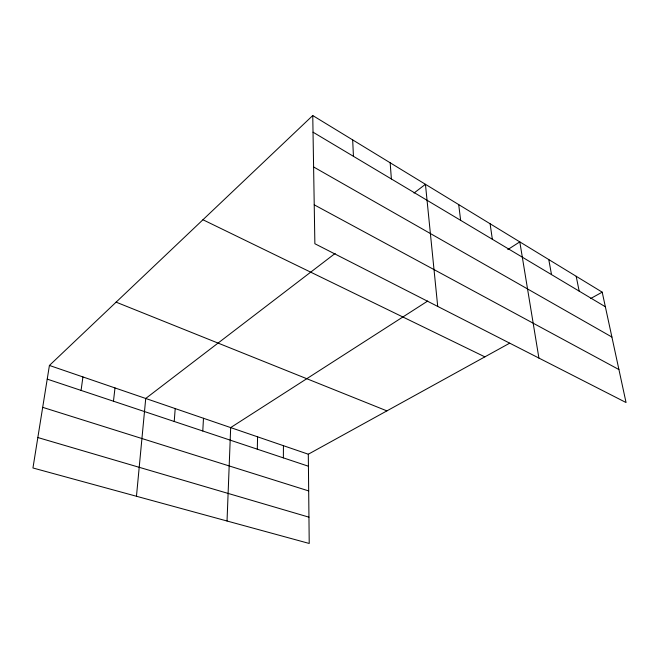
<?xml version="1.0" encoding="UTF-8"?>
<svg xmlns="http://www.w3.org/2000/svg" width="659" height="659" viewBox="0 0 659 659"><rect width="100%" height="100%" fill="white"/><g stroke="black" fill="none" stroke-linecap="round" stroke-linejoin="round"><path stroke-width="0.99" d="M283.37 457.873L283.436 445.69M257.307 449.183L257.578 436.818M227.034 521.005L230.675 427.592L427.716 301.031M202.774 430.994L203.491 418.276M174.231 421.48L175.203 408.572M136.462 496.26L145.73 398.464L335.159 253.427M113.463 401.207L114.995 387.929M81.073 390.408L82.927 376.932M312.753 115.539L314.87 243.731L626.05 402.534L602.202 292.159L312.753 115.539L49.417 365.448L32.95 467.981L309.219 543.461L308.305 454.216L509.671 343.182M414.033 193.038L425.442 184.306L437.716 306.427M507.776 249.604L519.803 241.878L538.905 358.059M590.588 298.568L602.202 292.159M37.843 437.535L308.956 517.167M42.687 407.344L308.684 490.922M47.226 379.123L308.428 466.234M49.417 365.448L308.305 454.216M116.108 302.151L386.899 410.878M202.939 219.752L484.859 356.865M314.228 204.825L618.925 369.559M313.602 166.958L611.898 337.037M313.025 132.179L605.366 306.773M576.188 276.286L579.162 291.121M548.766 259.547L551.517 274.614M490.098 223.755L492.347 239.275M458.697 204.595L460.649 220.345M390.161 162.773L391.38 178.976M352.672 139.897L353.446 156.323"/></g></svg>
